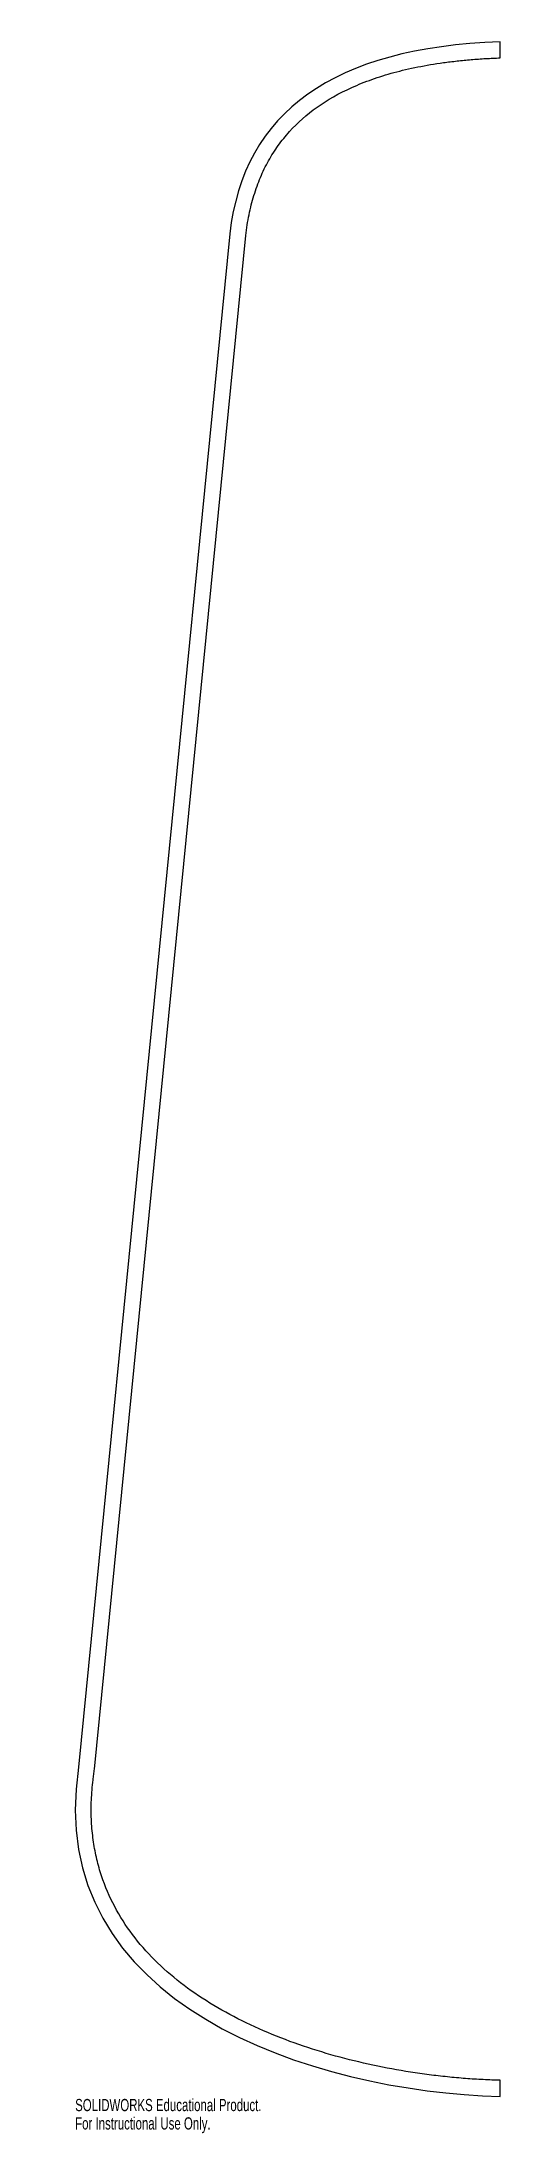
# Model space of a CAD drawing. Header units: inches. Extents: x -7.1 to 0, y -0.6 to 32.
import ezdxf

# ---------------------------------------------------------------- set-up
doc = ezdxf.new("R2010")
doc.units = ezdxf.units.IN
doc.header["$MEASUREMENT"] = 0
doc.styles.add('SLDTEXTSTYLE0', font='TXT', dxfattribs={"width": 0.7})

msp = doc.modelspace()

# ---------------------------------------------------------------- linework, layer by layer
at = {"color": 7, "linetype": 'Continuous', "lineweight": 25}
for p, q in [((0, 31.75), (0, 32)), ((-4.208, 29.009), (-6.562, 5.125)), ((-6.314, 5.094), (-3.959, 28.983)), ((0, 0), (0, 0.25))]:
    msp.add_line(p, q, dxfattribs=at)
for points in [[(0, 32), (-2.589, 31.91), (-3.992, 30.913), (-4.208, 29.009)], [(-6.562, 5.125), (-7.133, 1.425), (-2.9, 0.069), (0, 0)]]:
    msp.add_open_spline(points, degree=3, dxfattribs=at)
for points, knots in [([(-3.959, 28.983), (-3.953, 29.038), (-3.938, 29.149), (-3.909, 29.308), (-3.874, 29.462), (-3.819, 29.659), (-3.735, 29.892), (-3.609, 30.15), (-3.458, 30.387), (-3.224, 30.677), (-2.867, 30.994), (-2.418, 31.25), (-2, 31.418), (-1.658, 31.525), (-1.287, 31.612), (-0.953, 31.668), (-0.671, 31.703), (-0.452, 31.724), (-0.263, 31.738), (-0.112, 31.745), (-0.036, 31.749), (0, 31.75)], [0.0003309, 0.0003309, 0.0003309, 0.0003309, 0.0315706, 0.0628102, 0.0940499, 0.1252896, 0.1877689, 0.2502482, 0.3127275, 0.3752068, 0.5001655, 0.6251241, 0.6876034, 0.7500827, 0.812562, 0.8750414, 0.906281, 0.9375207, 0.9687603, 0.9843802, 0.9988517, 0.9988517, 0.9988517, 0.9988517]), ([(0, 0.25), (-0.043, 0.251), (-0.129, 0.254), (-0.308, 0.262), (-0.538, 0.276), (-0.82, 0.302), (-1.201, 0.346), (-1.687, 0.422), (-2.272, 0.547), (-2.852, 0.707), (-3.605, 0.969), (-4.485, 1.391), (-5.223, 1.941), (-5.694, 2.461), (-5.981, 2.891), (-6.161, 3.285), (-6.264, 3.624), (-6.321, 3.89), (-6.357, 4.169), (-6.367, 4.413), (-6.363, 4.616), (-6.353, 4.771), (-6.34, 4.904), (-6.327, 5.011), (-6.319, 5.066), (-6.314, 5.094)], [0.000691, 0.000691, 0.000691, 0.000691, 0.0156345, 0.0312691, 0.0625381, 0.0938072, 0.1250763, 0.1876144, 0.2501526, 0.3126907, 0.3752289, 0.5003052, 0.6253815, 0.6879196, 0.7504578, 0.8129959, 0.844265, 0.875534, 0.9068031, 0.9380722, 0.9537067, 0.9693413, 0.9849758, 0.9927931, 1.0006103, 1.0006103, 1.0006103, 1.0006103])]:
    msp.add_open_spline(points, degree=3, knots=knots, dxfattribs=at)

# ---------------------------------------------------------------- texts
at = {"color": 7, "linetype": 'Continuous', "char_height": 0.1903, "attachment_point": 1, "style": 'SLDTEXTSTYLE0'}
for s, insert in [('SOLIDWORKS Educational Product.', (-6.615, -0.04)), ('For Instructional Use Only.', (-6.615, -0.326))]:
    msp.add_mtext(s, dxfattribs=dict(at, insert=insert))

doc.saveas('drawing.dxf')
